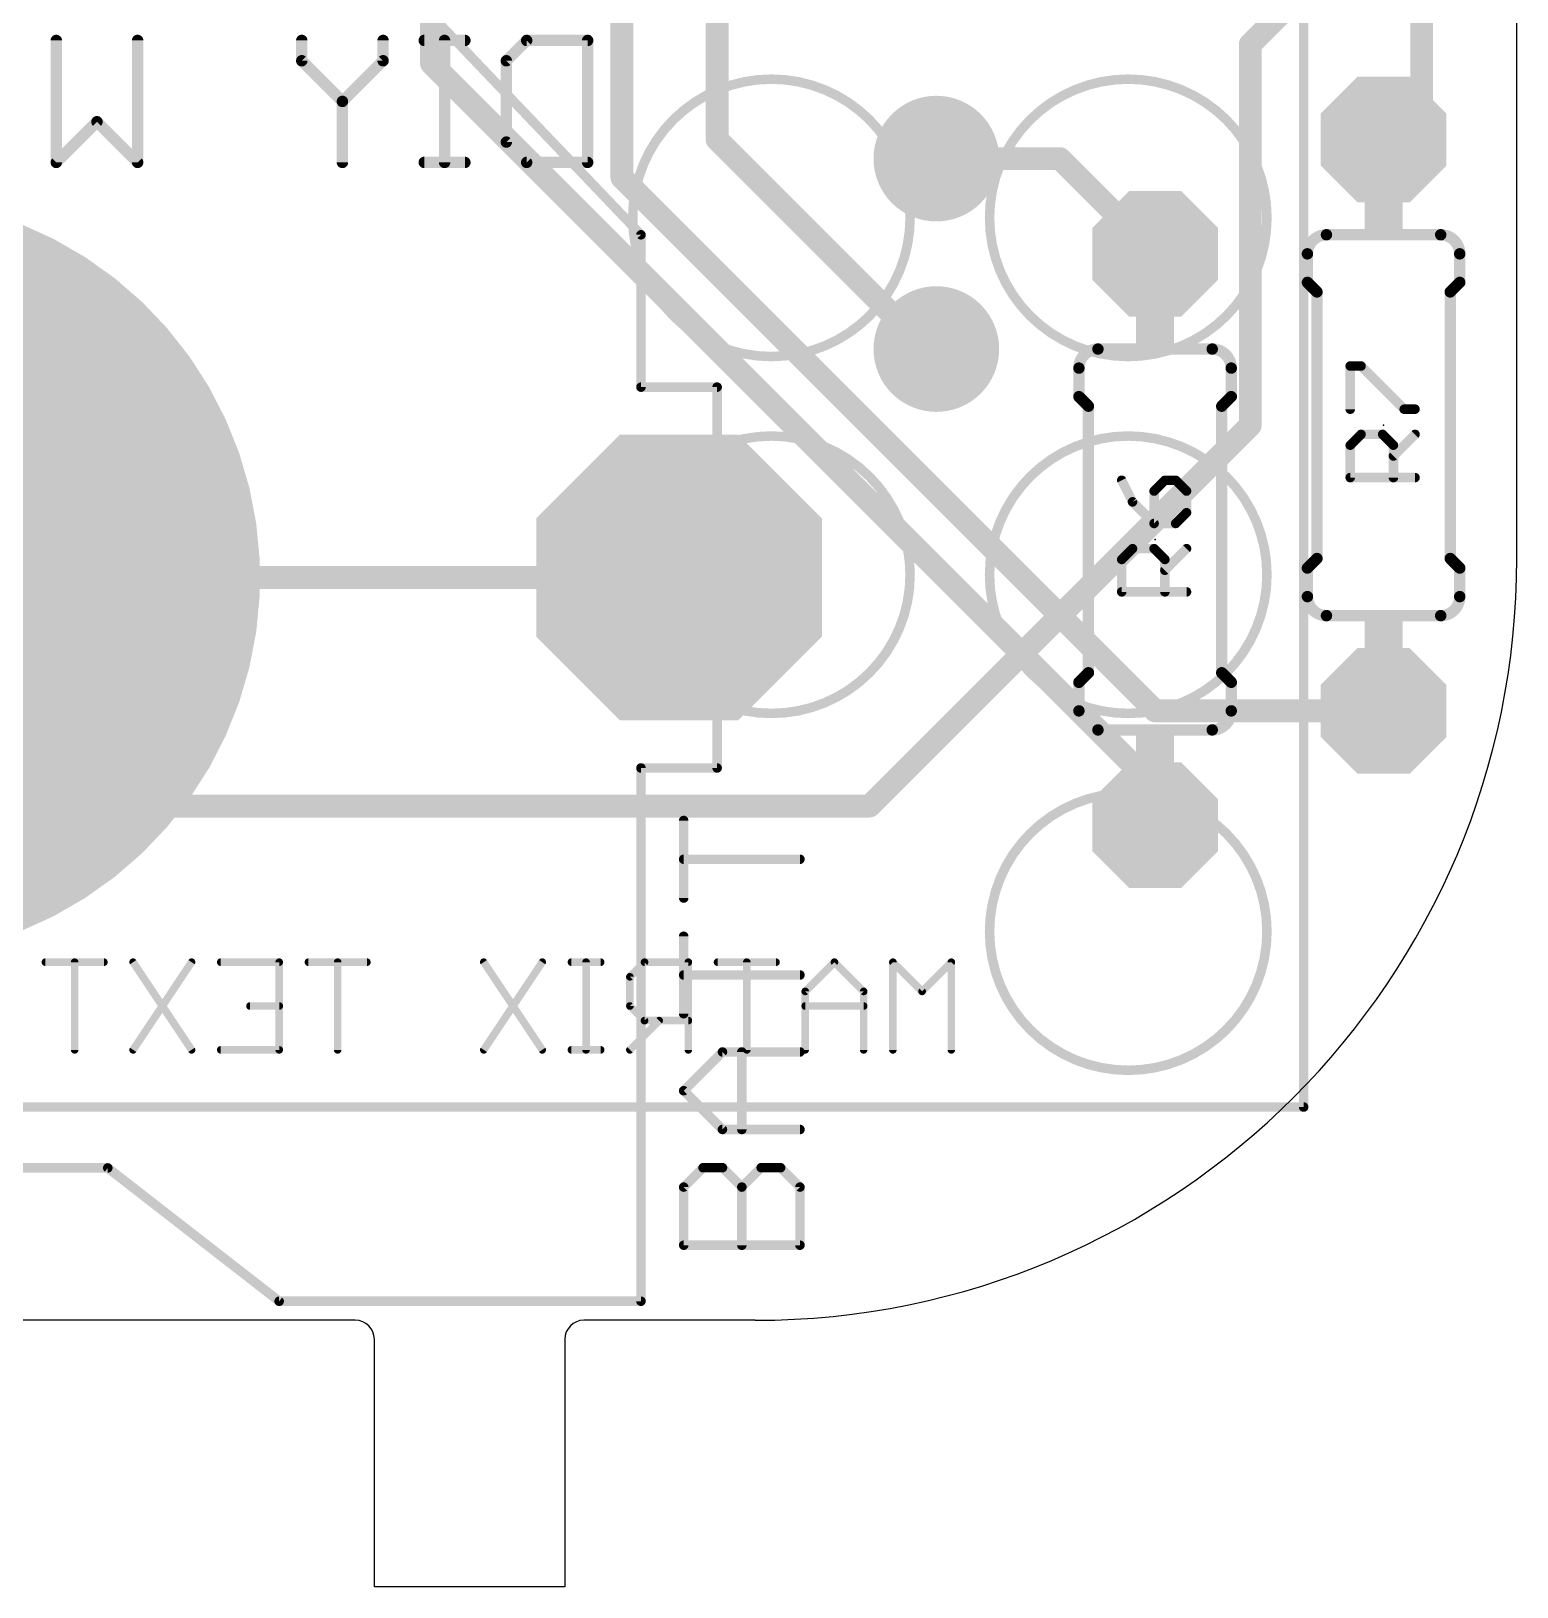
# Model space of a CAD drawing. Extents: x -21.9 to 21.9, y -25.4 to 25.4.
# Drawn here: x 2.03 to 21.84, y -25.4 to -4.65 of the extents above; entities that cross this region are included whole.
import ezdxf

# ---------------------------------------------------------------- set-up
doc = ezdxf.new("R2010")
doc.units = 0
for name, color, linetype in [('1', 12, 'CONTINUOUS'), ('16', 132, 'CONTINUOUS'), ('17', 110, 'CONTINUOUS'), ('20', 53, 'CONTINUOUS'), ('21', 253, 'CONTINUOUS'), ('23', 53, 'CONTINUOUS'), ('25', 253, 'CONTINUOUS'), ('51', 253, 'CONTINUOUS'), ('52', 6, 'CONTINUOUS')]:
    doc.layers.add(name, color=color, linetype=linetype)

# ---------------------------------------------------------------- blocks, each defined once
blk = doc.blocks.new('OCTAGONP')
at = {"const_width": 0.5}
blk.add_lwpolyline([(-0.25, -0.1036), (-0.25, 0.1036), (-0.1036, 0.25), (0.1036, 0.25), (0.25, 0.1036), (0.25, -0.1036), (0.1036, -0.25), (-0.1036, -0.25), (-0.25, -0.1036), (-0.25, 0.1036)], dxfattribs=at)
blk = doc.blocks.new('ROUNDP')
at = {"const_width": 0.5}
blk.add_lwpolyline([(0, -0.25, 1), (0, 0.25, 1), (0, -0.25)], format="xyb", dxfattribs=at)
blk = doc.blocks.new('PIE')
at = {"const_width": 0.5}
blk.add_lwpolyline([(0, -0.25, 1), (0, 0.25, 1), (0, -0.25)], format="xyb", dxfattribs=at)
blk = doc.blocks.new('RECT')
blk.add_solid([(-0.5, -0.5), (0.5, -0.5), (-0.5, 0.5), (0.5, 0.5)])

msp = doc.modelspace()

# ---------------------------------------------------------------- linework, layer by layer
at = {"layer": '1', "const_width": 0.3048}
for points in [[(18.288, -4.826), (19.05, -4.064)], [(18.288, -9.906), (18.288, -4.826)], [(13.208, -14.986), (18.288, -9.906)], [(3.048, -14.986), (0, -11.938)], [(13.208, -14.986), (3.048, -14.986)]]:
    msp.add_lwpolyline(points, dxfattribs=at)
at = {"layer": '1', "const_width": 0.1524}
for points in [[(18.3642, -4.826, 1), (18.2118, -4.826)], [(18.2341, -4.7721, 1), (18.3419, -4.8799)], [(18.2118, -9.906, 1), (18.3642, -9.906)], [(18.3419, -9.9599, 1), (18.2341, -9.8521)], [(3.048, -14.9098, 1), (3.048, -15.0622)], [(2.9941, -15.0399, 1), (3.1019, -14.9321)], [(13.1541, -14.9321, 1), (13.2619, -15.0399)], [(13.208, -15.0622, 1), (13.208, -14.9098)]]:
    msp.add_lwpolyline(points, format="xyb", dxfattribs=at)
at = {"layer": '16', "const_width": 0.3048}
for points in [[(7.366, -5.08), (7.366, 4.064)], [(9.906, -6.604), (9.906, 3.302)], [(11.176, -6.096), (11.176, 0.762)], [(20.574, -5.588), (20.574, -1.524)], [(17.018, -14.732), (7.366, -5.08)], [(20.066, -6.096), (20.574, -5.588)], [(13.97, -8.89), (11.176, -6.096)], [(15.748, -6.35), (14.1, -6.35)], [(17.018, -7.62), (15.748, -6.35)], [(9.906, -6.604), (17.018, -13.716)], [(14.1, -8.89), (13.97, -8.89)], [(10.668, -11.938), (-10.668, -11.938)], [(17.018, -13.716), (20.066, -13.716)], [(17.018, -15.24), (17.018, -14.732)]]:
    msp.add_lwpolyline(points, dxfattribs=at)
at = {"layer": '16', "const_width": 0.1524}
for points in [[(7.4199, -5.0261, 1), (7.3121, -5.1339)], [(7.2898, -5.08, 1), (7.4422, -5.08)], [(20.4978, -5.588, 1), (20.6502, -5.588)], [(20.6279, -5.6419, 1), (20.5201, -5.5341)], [(11.2299, -6.0421, 1), (11.1221, -6.1499)], [(20.0121, -6.0421, 1), (20.1199, -6.1499)], [(11.0998, -6.096, 1), (11.2522, -6.096)], [(14.1, -6.2738, 1), (14.1, -6.4262)], [(15.8019, -6.2961, 1), (15.6941, -6.4039)], [(15.748, -6.4262, 1), (15.748, -6.2738)], [(9.9599, -6.5501, 1), (9.8521, -6.6579)], [(9.8298, -6.604, 1), (9.9822, -6.604)], [(16.9641, -7.6739, 1), (17.0719, -7.5661)], [(13.97, -8.8138, 1), (13.97, -8.9662)], [(13.9161, -8.9439, 1), (14.0239, -8.8361)], [(14.1, -8.9662, 1), (14.1, -8.8138)], [(10.668, -12.0142, 1), (10.668, -11.8618)], [(17.018, -13.6398, 1), (17.018, -13.7922)], [(16.9641, -13.7699, 1), (17.0719, -13.6621)], [(20.066, -13.7922, 1), (20.066, -13.6398)], [(17.0942, -14.732, 1), (16.9418, -14.732)], [(16.9641, -14.7859, 1), (17.0719, -14.6781)], [(16.9418, -15.24, 1), (17.0942, -15.24)]]:
    msp.add_lwpolyline(points, format="xyb", dxfattribs=at)
at = {"layer": '20'}
for p, q in [((21.844, -11.684), (21.844, 11.684)), ((6.35, -21.844), (-6.35, -21.844)), ((11.684, -21.844), (9.398, -21.844)), ((6.604, -25.4), (6.604, -22.098)), ((9.144, -22.098), (9.144, -25.4)), ((9.144, -25.4), (6.604, -25.4))]:
    msp.add_line(p, q, dxfattribs=at)
for centre, radius, start, end in [((11.684, -11.684), 10.16, 270, 0), ((6.35, -22.098), 0.254, 0, 90), ((9.398, -22.098), 0.254, 90, 180)]:
    msp.add_arc(centre, radius, start, end, dxfattribs=at)
at = {"layer": '21'}
for points, const_width in [([(10.16, -7.366), (4.826, -1.778)], 0.127), ([(10.16, -9.398), (10.16, -7.366)], 0.127), ([(20.828, -7.366), (19.304, -7.366)], 0.1524), ([(19.05, -7.62), (19.05, -8.001)], 0.1524), ([(21.082, -7.62), (21.082, -8.001)], 0.1524), ([(19.177, -8.128), (19.05, -8.001)], 0.1524), ([(19.177, -8.128), (19.177, -11.684)], 0.1524), ([(20.955, -8.128), (21.082, -8.001)], 0.1524), ([(20.955, -8.128), (20.955, -11.684)], 0.1524), ([(17.78, -8.89), (16.256, -8.89)], 0.1524), ([(16.002, -9.144), (16.002, -9.525)], 0.1524), ([(18.034, -9.144), (18.034, -9.525)], 0.1524), ([(11.176, -9.398), (10.16, -9.398)], 0.127), ([(11.176, -14.478), (11.176, -9.398)], 0.127), ([(16.129, -9.652), (16.002, -9.525)], 0.1524), ([(17.907, -9.652), (18.034, -9.525)], 0.1524), ([(16.129, -9.652), (16.129, -13.208)], 0.1524), ([(17.907, -9.652), (17.907, -13.208)], 0.1524), ([(19.177, -11.684), (19.05, -11.811)], 0.1524), ([(20.955, -11.684), (21.082, -11.811)], 0.1524), ([(19.05, -12.192), (19.05, -11.811)], 0.1524), ([(21.082, -12.192), (21.082, -11.811)], 0.1524), ([(20.828, -12.446), (19.304, -12.446)], 0.1524), ([(16.129, -13.208), (16.002, -13.335)], 0.1524), ([(16.002, -13.716), (16.002, -13.335)], 0.1524), ([(17.907, -13.208), (18.034, -13.335)], 0.1524), ([(18.034, -13.716), (18.034, -13.335)], 0.1524), ([(17.78, -13.97), (16.256, -13.97)], 0.1524), ([(10.16, -21.59), (10.16, -14.478)], 0.127), ([(10.16, -14.478), (11.176, -14.478)], 0.127), ([(-3.302, -19.812), (3.048, -19.812)], 0.127), ([(3.048, -19.812), (5.334, -21.59)], 0.127), ([(5.334, -21.59), (10.16, -21.59)], 0.127)]:
    msp.add_lwpolyline(points, dxfattribs=dict(at, const_width=const_width))
for points, const_width in [([(10.1918, -7.366, 1), (10.1282, -7.366)], 0.0635), ([(10.137, -7.3879, 1), (10.183, -7.3441)], 0.0635), ([(19.304, -7.366, 0.4142), (19.05, -7.62)], 0.1524), ([(19.304, -7.3279, 1), (19.304, -7.4041)], 0.0762), ([(19.304, -7.4041, 1), (19.304, -7.3279)], 0.0762), ([(21.082, -7.62, 0.4142), (20.828, -7.366)], 0.1524), ([(20.828, -7.3279, 1), (20.828, -7.4041)], 0.0762), ([(20.828, -7.4041, 1), (20.828, -7.3279)], 0.0762), ([(19.0881, -7.62, 1), (19.0119, -7.62)], 0.0762), ([(19.0119, -7.62, 1), (19.0881, -7.62)], 0.0762), ([(21.1201, -7.62, 1), (21.0439, -7.62)], 0.0762), ([(21.0439, -7.62, 1), (21.1201, -7.62)], 0.0762), ([(19.0119, -8.001, 1), (19.0881, -8.001)], 0.0762), ([(19.0769, -7.9741, 1), (19.0231, -8.0279)], 0.0762), ([(19.2151, -8.128, 1), (19.1389, -8.128)], 0.0762), ([(19.1501, -8.1549, 1), (19.2039, -8.1011)], 0.0762), ([(20.9931, -8.128, 1), (20.9169, -8.128)], 0.0762), ([(20.9281, -8.1011, 1), (20.9819, -8.1549)], 0.0762), ([(21.0439, -8.001, 1), (21.1201, -8.001)], 0.0762), ([(21.1089, -8.0279, 1), (21.0551, -7.9741)], 0.0762), ([(16.256, -8.89, 0.4142), (16.002, -9.144)], 0.1524), ([(16.256, -8.8519, 1), (16.256, -8.9281)], 0.0762), ([(16.256, -8.9281, 1), (16.256, -8.8519)], 0.0762), ([(18.034, -9.144, 0.4142), (17.78, -8.89)], 0.1524), ([(17.78, -8.8519, 1), (17.78, -8.9281)], 0.0762), ([(17.78, -8.9281, 1), (17.78, -8.8519)], 0.0762), ([(16.0401, -9.144, 1), (15.9639, -9.144)], 0.0762), ([(15.9639, -9.144, 1), (16.0401, -9.144)], 0.0762), ([(18.0721, -9.144, 1), (17.9959, -9.144)], 0.0762), ([(17.9959, -9.144, 1), (18.0721, -9.144)], 0.0762), ([(10.16, -9.3662, 1), (10.16, -9.4298)], 0.0635), ([(11.2078, -9.398, 1), (11.1442, -9.398)], 0.0635), ([(11.176, -9.4298, 1), (11.176, -9.3662)], 0.0635), ([(10.1282, -9.398, 1), (10.1918, -9.398)], 0.0635), ([(15.9639, -9.525, 1), (16.0401, -9.525)], 0.0762), ([(16.0289, -9.4981, 1), (15.9751, -9.5519)], 0.0762), ([(17.9959, -9.525, 1), (18.0721, -9.525)], 0.0762), ([(18.0609, -9.5519, 1), (18.0071, -9.4981)], 0.0762), ([(16.1671, -9.652, 1), (16.0909, -9.652)], 0.0762), ([(16.1021, -9.6789, 1), (16.1559, -9.6251)], 0.0762), ([(17.9451, -9.652, 1), (17.8689, -9.652)], 0.0762), ([(17.8801, -9.6251, 1), (17.9339, -9.6789)], 0.0762), ([(19.2039, -11.7109, 1), (19.1501, -11.6571)], 0.0762), ([(20.9819, -11.6571, 1), (20.9281, -11.7109)], 0.0762), ([(19.0881, -11.811, 1), (19.0119, -11.811)], 0.0762), ([(19.0231, -11.7841, 1), (19.0769, -11.8379)], 0.0762), ([(19.1389, -11.684, 1), (19.2151, -11.684)], 0.0762), ([(20.9169, -11.684, 1), (20.9931, -11.684)], 0.0762), ([(21.1201, -11.811, 1), (21.0439, -11.811)], 0.0762), ([(21.0551, -11.8379, 1), (21.1089, -11.7841)], 0.0762), ([(19.05, -12.192, 0.4142), (19.304, -12.446)], 0.1524), ([(19.0881, -12.192, 1), (19.0119, -12.192)], 0.0762), ([(19.0119, -12.192, 1), (19.0881, -12.192)], 0.0762), ([(20.828, -12.446, 0.4142), (21.082, -12.192)], 0.1524), ([(21.1201, -12.192, 1), (21.0439, -12.192)], 0.0762), ([(21.0439, -12.192, 1), (21.1201, -12.192)], 0.0762), ([(19.304, -12.4079, 1), (19.304, -12.4841)], 0.0762), ([(19.304, -12.4841, 1), (19.304, -12.4079)], 0.0762), ([(20.828, -12.4079, 1), (20.828, -12.4841)], 0.0762), ([(20.828, -12.4841, 1), (20.828, -12.4079)], 0.0762), ([(16.0401, -13.335, 1), (15.9639, -13.335)], 0.0762), ([(15.9751, -13.3081, 1), (16.0289, -13.3619)], 0.0762), ([(16.0909, -13.208, 1), (16.1671, -13.208)], 0.0762), ([(16.1559, -13.2349, 1), (16.1021, -13.1811)], 0.0762), ([(17.8689, -13.208, 1), (17.9451, -13.208)], 0.0762), ([(17.9339, -13.1811, 1), (17.8801, -13.2349)], 0.0762), ([(18.0721, -13.335, 1), (17.9959, -13.335)], 0.0762), ([(18.0071, -13.3619, 1), (18.0609, -13.3081)], 0.0762), ([(16.002, -13.716, 0.4142), (16.256, -13.97)], 0.1524), ([(16.0401, -13.716, 1), (15.9639, -13.716)], 0.0762), ([(15.9639, -13.716, 1), (16.0401, -13.716)], 0.0762), ([(17.78, -13.97, 0.4142), (18.034, -13.716)], 0.1524), ([(18.0721, -13.716, 1), (17.9959, -13.716)], 0.0762), ([(17.9959, -13.716, 1), (18.0721, -13.716)], 0.0762), ([(16.256, -13.9319, 1), (16.256, -14.0081)], 0.0762), ([(16.256, -14.0081, 1), (16.256, -13.9319)], 0.0762), ([(17.78, -13.9319, 1), (17.78, -14.0081)], 0.0762), ([(17.78, -14.0081, 1), (17.78, -13.9319)], 0.0762), ([(10.1918, -14.478, 1), (10.1282, -14.478)], 0.0635), ([(10.16, -14.4463, 1), (10.16, -14.5098)], 0.0635), ([(11.1442, -14.478, 1), (11.2078, -14.478)], 0.0635), ([(11.176, -14.5098, 1), (11.176, -14.4463)], 0.0635), ([(3.0675, -19.7869, 1), (3.0285, -19.8371)], 0.0635), ([(3.048, -19.8438, 1), (3.048, -19.7803)], 0.0635), ([(5.334, -21.5583, 1), (5.334, -21.6217)], 0.0635), ([(5.3145, -21.6151, 1), (5.3535, -21.5649)], 0.0635), ([(10.1282, -21.59, 1), (10.1918, -21.59)], 0.0635), ([(10.16, -21.6217, 1), (10.16, -21.5583)], 0.0635)]:
    msp.add_lwpolyline(points, format="xyb", dxfattribs=dict(at, const_width=const_width))
at = {"layer": '23'}
for p in [(20.066, -9.906), (17.018, -11.43)]:
    msp.add_point(p, dxfattribs=at)
at = {"layer": '25', "const_width": 0.0635}
for points in [[(19.6525, -9.1161, 1), (19.589, -9.1161)], [(19.6208, -9.0844, 1), (19.6208, -9.1479)], [(19.7873, -9.0937, 1), (19.7424, -9.1386)], [(19.7648, -9.1479, 1), (19.7648, -9.0844)], [(19.589, -9.6924, 1), (19.6525, -9.6924)], [(20.341, -9.6606, 1), (20.341, -9.7241)], [(20.3186, -9.7148, 1), (20.3635, -9.6699)], [(20.4851, -9.7241, 1), (20.4851, -9.6606)], [(19.6525, -10.1723, 1), (19.589, -10.1723)], [(19.5983, -10.1499, 1), (19.6432, -10.1948)], [(19.7648, -9.9965, 1), (19.7648, -10.06)], [(19.7873, -10.0507, 1), (19.7424, -10.0058)], [(20.0754, -10.0058, 1), (20.0305, -10.0507)], [(20.0529, -10.06, 1), (20.0529, -9.9965)], [(20.2287, -10.1723, 1), (20.1652, -10.1723)], [(20.1745, -10.1948, 1), (20.2194, -10.1499)], [(20.5076, -10.0507, 1), (20.4626, -10.0058)], [(20.1745, -10.2939, 1), (20.2194, -10.3388)], [(16.6012, -10.6259, 1), (16.5444, -10.6543)], [(17.149, -10.6084, 1), (17.149, -10.6719)], [(17.1714, -10.6626, 1), (17.1265, -10.6177)], [(17.3155, -10.6177, 1), (17.2706, -10.6626)], [(17.293, -10.6719, 1), (17.293, -10.6084)], [(19.6208, -10.5727, 1), (19.6208, -10.6363)], [(19.589, -10.6045, 1), (19.6525, -10.6045)], [(20.1652, -10.6045, 1), (20.2287, -10.6045)], [(20.4851, -10.6363, 1), (20.4851, -10.5727)], [(17.0367, -10.7842, 1), (16.9732, -10.7842)], [(16.9825, -10.7617, 1), (17.0274, -10.8067)], [(17.4688, -10.7842, 1), (17.4054, -10.7842)], [(17.4146, -10.8067, 1), (17.4596, -10.7617)], [(16.7393, -10.9058, 1), (16.6944, -10.9507)], [(16.6884, -10.9425, 1), (16.7452, -10.9141)], [(17.0049, -11.1846, 1), (17.0049, -11.2481)], [(16.9732, -11.2164, 1), (17.0367, -11.2164)], [(16.9825, -11.2388, 1), (17.0274, -11.1939)], [(17.2706, -11.1939, 1), (17.3155, -11.2388)], [(17.293, -11.2481, 1), (17.293, -11.1846)], [(17.4054, -11.0723, 1), (17.4688, -11.0723)], [(17.4596, -11.0948, 1), (17.4146, -11.0499)], [(16.7168, -11.5205, 1), (16.7168, -11.584)], [(16.7393, -11.5747, 1), (16.6944, -11.5298)], [(17.0274, -11.5298, 1), (16.9825, -11.5747)], [(17.0049, -11.584, 1), (17.0049, -11.5205)], [(17.4596, -11.5747, 1), (17.4146, -11.5298)], [(16.6045, -11.6963, 1), (16.541, -11.6963)], [(16.5503, -11.6739, 1), (16.5952, -11.7188)], [(17.1807, -11.6963, 1), (17.1172, -11.6963)], [(17.1265, -11.8179, 1), (17.1714, -11.8628)], [(17.1265, -11.7188, 1), (17.1714, -11.6739)], [(16.541, -12.1285, 1), (16.6045, -12.1285)], [(16.5728, -12.0968, 1), (16.5728, -12.1603)], [(17.1172, -12.1285, 1), (17.1807, -12.1285)], [(17.4371, -12.1603, 1), (17.4371, -12.0968)], [(10.7619, -15.1783, 1), (10.6984, -15.1783)], [(10.7302, -15.6635, 1), (10.7302, -15.727)], [(12.2809, -15.727, 1), (12.2809, -15.6635)], [(10.6984, -16.2121, 1), (10.7619, -16.2121)], [(10.7619, -16.7219, 1), (10.6984, -16.7219)], [(10.7302, -17.2071, 1), (10.7302, -17.2706)], [(12.2809, -17.2706, 1), (12.2809, -17.2071)], [(10.6984, -17.7557, 1), (10.7619, -17.7557)], [(11.2471, -18.2338, 1), (11.2471, -18.2973)], [(11.2695, -18.288, 1), (11.2246, -18.2431)], [(11.5373, -18.2655, 1), (11.4738, -18.2655)], [(12.2809, -18.2973, 1), (12.2809, -18.2338)], [(10.7526, -18.76, 1), (10.7077, -18.8049)], [(10.7077, -18.76, 1), (10.7526, -18.8049)], [(11.2471, -19.2676, 1), (11.2471, -19.3311)], [(11.2246, -19.3218, 1), (11.2695, -19.2769)], [(11.4738, -19.2993, 1), (11.5373, -19.2993)], [(12.2809, -19.3311, 1), (12.2809, -19.2676)], [(10.9886, -19.7774, 1), (10.9886, -19.8409)], [(11.0111, -19.8316, 1), (10.9662, -19.7867)], [(11.2695, -19.7867, 1), (11.2246, -19.8316)], [(11.2471, -19.8409, 1), (11.2471, -19.7774)], [(11.764, -19.7774, 1), (11.764, -19.8409)], [(11.7864, -19.8316, 1), (11.7415, -19.7867)], [(12.0449, -19.7867, 1), (12, -19.8316)], [(12.0224, -19.8409, 1), (12.0224, -19.7774)], [(10.7619, -20.0676, 1), (10.6984, -20.0676)], [(10.7077, -20.0451, 1), (10.7526, -20.09)], [(11.5373, -20.0676, 1), (11.4738, -20.0676)], [(11.4831, -20.0451, 1), (11.528, -20.09)], [(11.4831, -20.09, 1), (11.528, -20.0451)], [(12.3127, -20.0676, 1), (12.2492, -20.0676)], [(12.2584, -20.09, 1), (12.3034, -20.0451)], [(10.6984, -20.8429, 1), (10.7619, -20.8429)], [(10.7302, -20.8112, 1), (10.7302, -20.8747)], [(11.4738, -20.8429, 1), (11.5373, -20.8429)], [(12.2492, -20.8429, 1), (12.3127, -20.8429)], [(12.2809, -20.8747, 1), (12.2809, -20.8112)]]:
    msp.add_lwpolyline(points, format="xyb", dxfattribs=at)
at = {"layer": '25', "const_width": 0.127}
for points in [[(19.6208, -9.6924), (19.6208, -9.1161)], [(19.6208, -9.1161), (19.7648, -9.1161)], [(19.7648, -9.1161), (20.341, -9.6924)], [(20.341, -9.6924), (20.4851, -9.6924)], [(19.6208, -10.1723), (19.7648, -10.0283)], [(19.6208, -10.6045), (19.6208, -10.1723)], [(19.7648, -10.0283), (20.0529, -10.0283)], [(20.0529, -10.0283), (20.197, -10.1723)], [(20.197, -10.3164), (20.4851, -10.0283)], [(20.197, -10.1723), (20.197, -10.6045)], [(16.5728, -10.6401), (16.7168, -10.9283)], [(17.149, -10.6401), (17.0049, -10.7842)], [(17.293, -10.6401), (17.149, -10.6401)], [(17.4371, -10.7842), (17.293, -10.6401)], [(20.4851, -10.6045), (19.6208, -10.6045)], [(17.0049, -10.7842), (17.0049, -11.2164)], [(17.4371, -11.0723), (17.4371, -10.7842)], [(16.7168, -10.9283), (17.0049, -11.2164)], [(17.0049, -11.2164), (17.293, -11.2164)], [(17.293, -11.2164), (17.4371, -11.0723)], [(16.5728, -11.6963), (16.7168, -11.5523)], [(16.7168, -11.5523), (17.0049, -11.5523)], [(17.0049, -11.5523), (17.149, -11.6963)], [(17.149, -11.8404), (17.4371, -11.5523)], [(16.5728, -12.1285), (16.5728, -11.6963)], [(17.149, -11.6963), (17.149, -12.1285)], [(17.4371, -12.1285), (16.5728, -12.1285)], [(10.7302, -16.2121), (10.7302, -15.1783)], [(12.2809, -15.6952), (10.7302, -15.6952)], [(10.7302, -17.7557), (10.7302, -16.7219)], [(12.2809, -17.2388), (10.7302, -17.2388)], [(10.7302, -18.7824), (11.2471, -18.2655)], [(11.2471, -18.2655), (12.2809, -18.2655)], [(11.5055, -19.2993), (11.5055, -18.2655)], [(11.2471, -19.2993), (10.7302, -18.7824)], [(12.2809, -19.2993), (11.2471, -19.2993)], [(10.7302, -20.0676), (10.9886, -19.8091)], [(10.9886, -19.8091), (11.2471, -19.8091)], [(11.2471, -19.8091), (11.5055, -20.0676)], [(11.5055, -20.0676), (11.764, -19.8091)], [(11.764, -19.8091), (12.0224, -19.8091)], [(12.0224, -19.8091), (12.2809, -20.0676)], [(10.7302, -20.8429), (10.7302, -20.0676)], [(11.5055, -20.8429), (11.5055, -20.0676)], [(12.2809, -20.0676), (12.2809, -20.8429)], [(12.2809, -20.8429), (10.7302, -20.8429)]]:
    msp.add_lwpolyline(points, dxfattribs=at)
at = {"layer": '51', "const_width": 0.508}
for points in [[(20.066, -6.096), (20.066, -6.985)], [(17.018, -7.62), (17.018, -8.509)], [(20.066, -13.716), (20.066, -12.827)], [(17.018, -15.24), (17.018, -14.351)]]:
    msp.add_lwpolyline(points, dxfattribs=at)
at = {"layer": '51', "const_width": 0.254}
for points in [[(20.193, -6.096, 1), (19.939, -6.096)], [(19.939, -6.985, 1), (20.193, -6.985)], [(17.145, -7.62, 1), (16.891, -7.62)], [(16.891, -8.509, 1), (17.145, -8.509)], [(20.193, -12.827, 1), (19.939, -12.827)], [(19.939, -13.716, 1), (20.193, -13.716)], [(17.145, -14.351, 1), (16.891, -14.351)], [(16.891, -15.24, 1), (17.145, -15.24)]]:
    msp.add_lwpolyline(points, format="xyb", dxfattribs=at)
at = {"layer": '52'}
for points, const_width in [([(19, -19), (19, 19)], 0.127), ([(2.3612, -6.4008), (2.3612, -4.7738)], 0.1524), ([(3.4459, -4.7738), (3.4459, -6.4008)], 0.1524), ([(5.6355, -5.045), (5.6355, -4.7738)], 0.1524), ([(6.7202, -4.7738), (6.7202, -5.045)], 0.1524), ([(7.8116, -4.7738), (7.2693, -4.7738)], 0.1524), ([(7.5405, -6.4008), (7.5405, -4.7738)], 0.1524), ([(8.3641, -5.045), (8.6353, -4.7738)], 0.1524), ([(8.6353, -4.7738), (9.4488, -4.7738)], 0.1524), ([(9.4488, -4.7738), (9.4488, -6.4008)], 0.1524), ([(6.1779, -5.5873), (5.6355, -5.045)], 0.1524), ([(6.7202, -5.045), (6.1779, -5.5873)], 0.1524), ([(8.3641, -6.1296), (8.3641, -5.045)], 0.1524), ([(6.1779, -5.5873), (6.1779, -6.4008)], 0.1524), ([(2.9036, -5.8585), (2.3612, -6.4008)], 0.1524), ([(3.4459, -6.4008), (2.9036, -5.8585)], 0.1524), ([(8.6353, -6.4008), (8.3641, -6.1296)], 0.1524), ([(7.8116, -6.4008), (7.2693, -6.4008)], 0.1524), ([(9.4488, -6.4008), (8.6353, -6.4008)], 0.1524), ([(2.996, -17.0678), (2.2164, -17.0678)], 0.1016), ([(2.6062, -18.2372), (2.6062, -17.0678)], 0.1016), ([(4.1654, -17.0678), (3.3858, -18.2372)], 0.1016), ([(3.3858, -17.0678), (4.1654, -18.2372)], 0.1016), ([(4.5552, -17.0678), (5.3348, -17.0678)], 0.1016), ([(5.3348, -17.0678), (5.3348, -18.2372)], 0.1016), ([(6.5042, -17.0678), (5.7246, -17.0678)], 0.1016), ([(6.1144, -18.2372), (6.1144, -17.0678)], 0.1016), ([(8.843, -17.0678), (8.0634, -18.2372)], 0.1016), ([(8.0634, -17.0678), (8.843, -18.2372)], 0.1016), ([(9.6226, -17.0678), (9.2328, -17.0678)], 0.1016), ([(9.4277, -18.2372), (9.4277, -17.0678)], 0.1016), ([(10.2073, -17.0678), (10.0124, -17.2627)], 0.1016), ([(10.0124, -17.2627), (10.0124, -17.6525)], 0.1016), ([(10.792, -17.0678), (10.2073, -17.0678)], 0.1016), ([(10.792, -18.2372), (10.792, -17.0678)], 0.1016), ([(11.9614, -17.0678), (11.1818, -17.0678)], 0.1016), ([(11.5716, -18.2372), (11.5716, -17.0678)], 0.1016), ([(12.741, -17.0678), (12.3512, -17.4576)], 0.1016), ([(13.1308, -17.4576), (12.741, -17.0678)], 0.1016), ([(13.9104, -17.4576), (13.5206, -17.0678)], 0.1016), ([(13.5206, -17.0678), (13.5206, -18.2372)], 0.1016), ([(14.3002, -17.0678), (13.9104, -17.4576)], 0.1016), ([(14.3002, -18.2372), (14.3002, -17.0678)], 0.1016), ([(12.3512, -17.4576), (12.3512, -18.2372)], 0.1016), ([(13.1308, -18.2372), (13.1308, -17.4576)], 0.1016), ([(5.3348, -17.6525), (4.945, -17.6525)], 0.1016), ([(10.0124, -17.6525), (10.2073, -17.8474)], 0.1016), ([(13.1308, -17.6525), (12.3512, -17.6525)], 0.1016), ([(10.4022, -17.8474), (10.0124, -18.2372)], 0.1016), ([(10.2073, -17.8474), (10.792, -17.8474)], 0.1016), ([(5.3348, -18.2372), (4.5552, -18.2372)], 0.1016), ([(9.6226, -18.2372), (9.2328, -18.2372)], 0.1016), ([(-19, -19), (19, -19)], 0.127)]:
    msp.add_lwpolyline(points, dxfattribs=dict(at, const_width=const_width))
for points, const_width in [([(2.3993, -4.7738, 1), (2.3231, -4.7738)], 0.0762), ([(3.484, -4.7738, 1), (3.4078, -4.7738)], 0.0762), ([(5.6736, -4.7738, 1), (5.5974, -4.7738)], 0.0762), ([(6.7583, -4.7738, 1), (6.6821, -4.7738)], 0.0762), ([(7.2693, -4.7357, 1), (7.2693, -4.8119)], 0.0762), ([(7.5786, -4.7738, 1), (7.5024, -4.7738)], 0.0762), ([(7.8116, -4.8119, 1), (7.8116, -4.7357)], 0.0762), ([(8.6353, -4.7357, 1), (8.6353, -4.8119)], 0.0762), ([(8.6622, -4.8008, 1), (8.6084, -4.7469)], 0.0762), ([(9.4869, -4.7738, 1), (9.4107, -4.7738)], 0.0762), ([(9.4488, -4.8119, 1), (9.4488, -4.7357)], 0.0762), ([(5.6625, -5.018, 1), (5.6086, -5.0719)], 0.0762), ([(6.7471, -5.0719, 1), (6.6933, -5.018)], 0.0762), ([(8.4022, -5.045, 1), (8.326, -5.045)], 0.0762), ([(8.3372, -5.018, 1), (8.3911, -5.0719)], 0.0762), ([(5.5974, -5.045, 1), (5.6736, -5.045)], 0.0762), ([(6.6821, -5.045, 1), (6.7583, -5.045)], 0.0762), ([(11.9, -8.99, 1), (11.9, -5.29, 1), (11.9, -8.99)], 0.127), ([(16.66, -8.99, 1), (16.66, -5.29, 1), (16.66, -8.99)], 0.127), ([(6.216, -5.5873, 1), (6.1398, -5.5873)], 0.0762), ([(6.1509, -5.5604, 1), (6.2048, -5.6142)], 0.0762), ([(6.1509, -5.6142, 1), (6.2048, -5.5604)], 0.0762), ([(2.9305, -5.8315, 1), (2.8766, -5.8854)], 0.0762), ([(2.9305, -5.8854, 1), (2.8766, -5.8315)], 0.0762), ([(8.3911, -6.1027, 1), (8.3372, -6.1566)], 0.0762), ([(8.326, -6.1296, 1), (8.4022, -6.1296)], 0.0762), ([(2.3231, -6.4008, 1), (2.3993, -6.4008)], 0.0762), ([(2.3343, -6.3739, 1), (2.3882, -6.4277)], 0.0762), ([(3.4078, -6.4008, 1), (3.484, -6.4008)], 0.0762), ([(3.419, -6.4277, 1), (3.4728, -6.3739)], 0.0762), ([(6.1398, -6.4008, 1), (6.216, -6.4008)], 0.0762), ([(7.2693, -6.3627, 1), (7.2693, -6.4389)], 0.0762), ([(7.5024, -6.4008, 1), (7.5786, -6.4008)], 0.0762), ([(7.8116, -6.4389, 1), (7.8116, -6.3627)], 0.0762), ([(8.6353, -6.3627, 1), (8.6353, -6.4389)], 0.0762), ([(8.6084, -6.4277, 1), (8.6622, -6.3739)], 0.0762), ([(9.4107, -6.4008, 1), (9.4869, -6.4008)], 0.0762), ([(9.4488, -6.4389, 1), (9.4488, -6.3627)], 0.0762), ([(11.9, -13.75, 1), (11.9, -10.05, 1), (11.9, -13.75)], 0.127), ([(16.66, -13.75, 1), (16.66, -10.05, 1), (16.66, -13.75)], 0.127), ([(16.66, -18.51, 1), (16.66, -14.81, 1), (16.66, -18.51)], 0.127), ([(2.2164, -17.0424, 1), (2.2164, -17.0932)], 0.0508), ([(2.6316, -17.0678, 1), (2.5808, -17.0678)], 0.0508), ([(2.996, -17.0932, 1), (2.996, -17.0424)], 0.0508), ([(3.407, -17.0537, 1), (3.3647, -17.0819)], 0.0508), ([(4.1866, -17.0819, 1), (4.1443, -17.0537)], 0.0508), ([(4.5552, -17.0424, 1), (4.5552, -17.0932)], 0.0508), ([(5.3602, -17.0678, 1), (5.3094, -17.0678)], 0.0508), ([(5.3348, -17.0932, 1), (5.3348, -17.0424)], 0.0508), ([(5.7246, -17.0424, 1), (5.7246, -17.0932)], 0.0508), ([(6.1398, -17.0678, 1), (6.089, -17.0678)], 0.0508), ([(6.5042, -17.0932, 1), (6.5042, -17.0424)], 0.0508), ([(8.0846, -17.0537, 1), (8.0423, -17.0819)], 0.0508), ([(8.8641, -17.0819, 1), (8.8219, -17.0537)], 0.0508), ([(9.2328, -17.0424, 1), (9.2328, -17.0932)], 0.0508), ([(9.4531, -17.0678, 1), (9.4023, -17.0678)], 0.0508), ([(9.6226, -17.0932, 1), (9.6226, -17.0424)], 0.0508), ([(10.0378, -17.2627, 1), (9.987, -17.2627)], 0.0508), ([(9.9945, -17.2447, 1), (10.0304, -17.2807)], 0.0508), ([(10.2073, -17.0424, 1), (10.2073, -17.0932)], 0.0508), ([(10.2253, -17.0858, 1), (10.1894, -17.0498)], 0.0508), ([(10.8174, -17.0678, 1), (10.7666, -17.0678)], 0.0508), ([(10.792, -17.0932, 1), (10.792, -17.0424)], 0.0508), ([(11.1818, -17.0424, 1), (11.1818, -17.0932)], 0.0508), ([(11.597, -17.0678, 1), (11.5462, -17.0678)], 0.0508), ([(11.9614, -17.0932, 1), (11.9614, -17.0424)], 0.0508), ([(12.759, -17.0498, 1), (12.723, -17.0858)], 0.0508), ([(12.759, -17.0858, 1), (12.723, -17.0498)], 0.0508), ([(13.5386, -17.0498, 1), (13.5026, -17.0858)], 0.0508), ([(13.546, -17.0678, 1), (13.4952, -17.0678)], 0.0508), ([(14.3256, -17.0678, 1), (14.2748, -17.0678)], 0.0508), ([(14.3182, -17.0858, 1), (14.2822, -17.0498)], 0.0508), ([(12.3332, -17.4396, 1), (12.3692, -17.4756)], 0.0508), ([(12.3766, -17.4576, 1), (12.3258, -17.4576)], 0.0508), ([(13.1562, -17.4576, 1), (13.1054, -17.4576)], 0.0508), ([(13.1128, -17.4756, 1), (13.1488, -17.4396)], 0.0508), ([(13.8924, -17.4396, 1), (13.9284, -17.4756)], 0.0508), ([(13.8924, -17.4756, 1), (13.9284, -17.4396)], 0.0508), ([(4.945, -17.6271, 1), (4.945, -17.6779)], 0.0508), ([(5.3348, -17.6779, 1), (5.3348, -17.6271)], 0.0508), ([(10.0304, -17.6345, 1), (9.9945, -17.6705)], 0.0508), ([(9.987, -17.6525, 1), (10.0378, -17.6525)], 0.0508), ([(12.3512, -17.6271, 1), (12.3512, -17.6779)], 0.0508), ([(13.1308, -17.6779, 1), (13.1308, -17.6271)], 0.0508), ([(10.2073, -17.822, 1), (10.2073, -17.8728)], 0.0508), ([(10.1894, -17.8654, 1), (10.2253, -17.8294)], 0.0508), ([(10.4202, -17.8654, 1), (10.3843, -17.8294)], 0.0508), ([(10.792, -17.8728, 1), (10.792, -17.822)], 0.0508), ([(2.5808, -18.2372, 1), (2.6316, -18.2372)], 0.0508), ([(3.3647, -18.2231, 1), (3.407, -18.2513)], 0.0508), ([(4.1443, -18.2513, 1), (4.1866, -18.2231)], 0.0508), ([(4.5552, -18.2118, 1), (4.5552, -18.2626)], 0.0508), ([(5.3094, -18.2372, 1), (5.3602, -18.2372)], 0.0508), ([(5.3348, -18.2626, 1), (5.3348, -18.2118)], 0.0508), ([(6.089, -18.2372, 1), (6.1398, -18.2372)], 0.0508), ([(8.0423, -18.2231, 1), (8.0846, -18.2513)], 0.0508), ([(8.8219, -18.2513, 1), (8.8641, -18.2231)], 0.0508), ([(9.2328, -18.2118, 1), (9.2328, -18.2626)], 0.0508), ([(9.4023, -18.2372, 1), (9.4531, -18.2372)], 0.0508), ([(9.6226, -18.2626, 1), (9.6226, -18.2118)], 0.0508), ([(9.9945, -18.2192, 1), (10.0304, -18.2552)], 0.0508), ([(10.7666, -18.2372, 1), (10.8174, -18.2372)], 0.0508), ([(11.5462, -18.2372, 1), (11.597, -18.2372)], 0.0508), ([(12.3258, -18.2372, 1), (12.3766, -18.2372)], 0.0508), ([(13.1054, -18.2372, 1), (13.1562, -18.2372)], 0.0508), ([(13.4952, -18.2372, 1), (13.546, -18.2372)], 0.0508), ([(14.2748, -18.2372, 1), (14.3256, -18.2372)], 0.0508), ([(18.9683, -19, 1), (19.0317, -19)], 0.0635), ([(19, -19.0317, 1), (19, -18.9683)], 0.0635)]:
    msp.add_lwpolyline(points, format="xyb", dxfattribs=dict(at, const_width=const_width))

# ---------------------------------------------------------------- block references
at = {"layer": '1', "xscale": 10.16, "yscale": 10.16}
msp.add_blockref('PIE', (0, -11.938), dxfattribs=at)
at = {"layer": '17'}
for name, p, xscale, yscale, rotation in [('OCTAGONP', (20.066, -6.096), 1.6764, 1.6764, 90), ('OCTAGONP', (20.066, -6.096), 1.6764, 1.6764, 90), ('ROUNDP', (14.1, -6.35), 1.6764, 1.6764, 270), ('ROUNDP', (14.1, -6.35), 1.6764, 1.6764, 270), ('ROUNDP', (20.066, -6.096), 1.3208, 1.3208, 90), ('ROUNDP', (14.1, -6.35), 1.308, 1.308, 270), ('OCTAGONP', (17.018, -7.62), 1.6764, 1.6764, 90), ('OCTAGONP', (17.018, -7.62), 1.6764, 1.6764, 90), ('ROUNDP', (17.018, -7.62), 1.3208, 1.3208, 90), ('ROUNDP', (14.1, -8.89), 1.6764, 1.6764, 270), ('ROUNDP', (14.1, -8.89), 1.6764, 1.6764, 270), ('ROUNDP', (14.1, -8.89), 1.308, 1.308, 270), ('OCTAGONP', (10.668, -11.938), 3.81, 3.81, 180), ('OCTAGONP', (10.668, -11.938), 3.81, 3.81, 180), ('ROUNDP', (10.668, -11.938), 3, 3, 180), ('OCTAGONP', (20.066, -13.716), 1.6764, 1.6764, 90), ('OCTAGONP', (20.066, -13.716), 1.6764, 1.6764, 90), ('ROUNDP', (20.066, -13.716), 1.3208, 1.3208, 90), ('OCTAGONP', (17.018, -15.24), 1.6764, 1.6764, 90), ('OCTAGONP', (17.018, -15.24), 1.6764, 1.6764, 90), ('ROUNDP', (17.018, -15.24), 1.3208, 1.3208, 90)]:
    msp.add_blockref(name, p, dxfattribs=dict(at, xscale=xscale, yscale=yscale, rotation=rotation))
at = {"layer": '21', "xscale": 0.381, "yscale": 0.508, "rotation": 90}
for p in [(20.066, -7.1755), (17.018, -8.6995), (20.066, -12.6365), (17.018, -14.1605)]:
    msp.add_blockref('RECT', p, dxfattribs=at)

doc.saveas('drawing.dxf')
